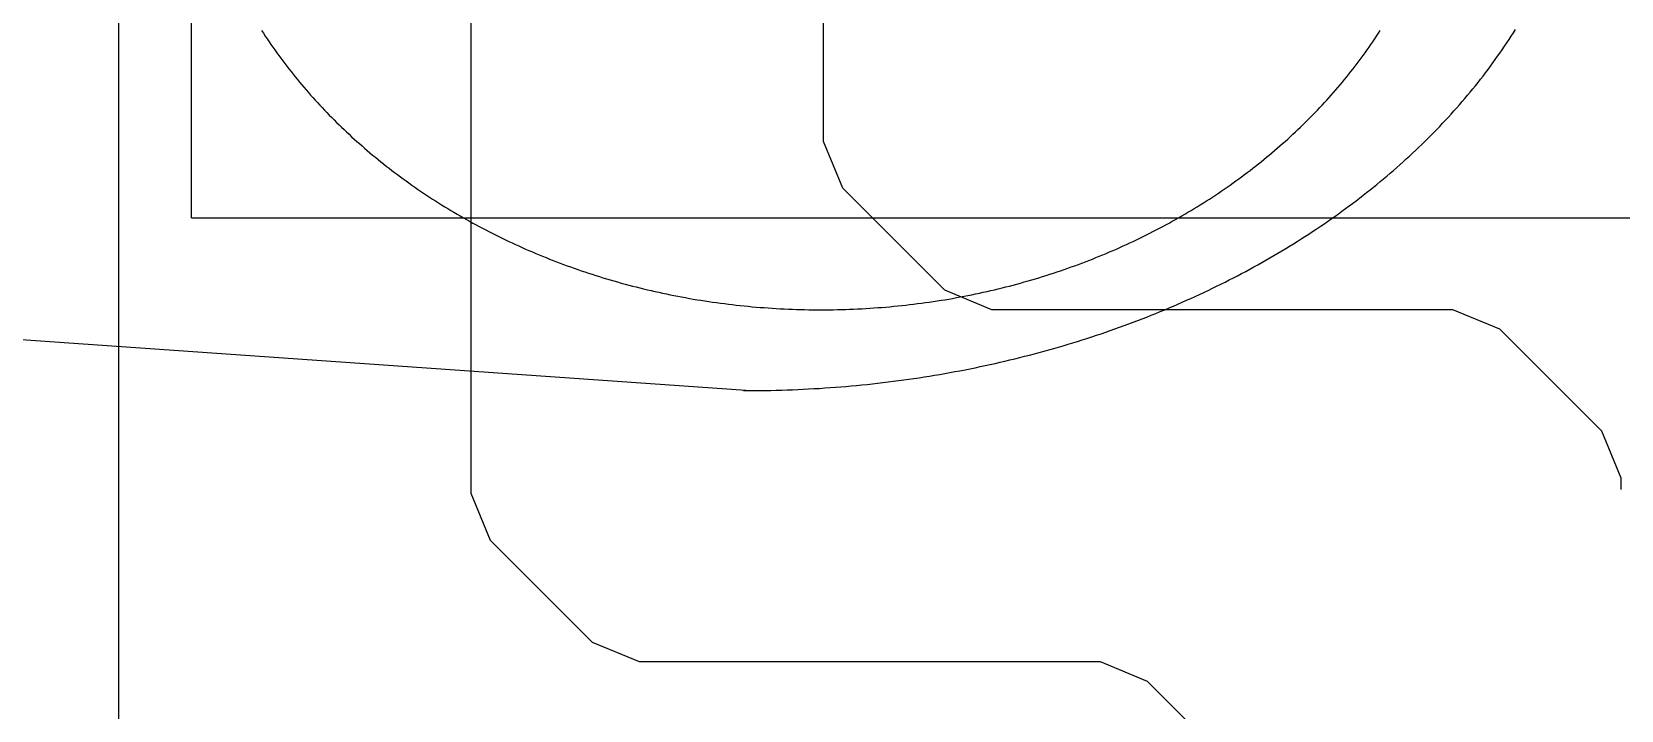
# Model space of a CAD drawing. Header units: millimetres. Extents: x 90740 to 167944, y -39332 to 25855.
# Drawn here: x 100143.1 to 100594.4, y 1287.5 to 1480.2 of the extents above; entities that cross this region are included whole.
import ezdxf

# ---------------------------------------------------------------- set-up
doc = ezdxf.new("R2010")
doc.units = ezdxf.units.MM
doc.linetypes.add('DASH', pattern=[75, 50, -25])
doc.layers.add('1__NP___MIESTNOSTIUK', color=7, linetype='Continuous')
doc.layers.add('PODLAHOVKA', color=7, linetype='Continuous')
doc.layers.add('XR$1$STANDARD', color=252, linetype='Continuous', lineweight=25)

# ---------------------------------------------------------------- blocks, each defined once
blk = doc.blocks.new('A$C90b3fe5d')
at = {"layer": 'XR$1$STANDARD', "linetype": 'Continuous', "lineweight": -2}
for p, q in [((932.74, 4941.55), (933.26, 4940.75)), ((1249.81, 4940.75), (1250.32, 4941.55)), ((1288.12, 4940.88), (1288.72, 4941.85)), ((933.26, 4940.75), (933.78, 4939.95)), ((933.78, 4939.95), (934.31, 4939.16)), ((934.31, 4939.16), (934.84, 4938.37)), ((934.84, 4938.37), (935.38, 4937.58)), ((935.38, 4937.58), (935.92, 4936.8)), ((935.92, 4936.8), (936.47, 4936.02)), ((1246.59, 4936.02), (1247.14, 4936.8)), ((1247.14, 4936.8), (1247.68, 4937.58)), ((1247.68, 4937.58), (1248.22, 4938.37)), ((1248.22, 4938.37), (1248.76, 4939.16)), ((1248.76, 4939.16), (1249.28, 4939.95)), ((1249.28, 4939.95), (1249.81, 4940.75)), ((1284.96, 4936.1), (1285.61, 4937.05)), ((1285.61, 4937.05), (1286.24, 4938)), ((1286.24, 4938), (1286.88, 4938.96)), ((1286.88, 4938.96), (1287.5, 4939.92)), ((1287.5, 4939.92), (1288.12, 4940.88)), ((936.47, 4936.02), (937.03, 4935.24)), ((937.03, 4935.24), (937.59, 4934.47)), ((937.59, 4934.47), (938.16, 4933.7)), ((938.16, 4933.7), (938.73, 4932.93)), ((938.73, 4932.93), (939.31, 4932.16)), ((939.31, 4932.16), (939.89, 4931.4)), ((1243.17, 4931.4), (1243.76, 4932.16)), ((1243.76, 4932.16), (1244.33, 4932.93)), ((1244.33, 4932.93), (1244.91, 4933.7)), ((1244.91, 4933.7), (1245.47, 4934.47)), ((1245.47, 4934.47), (1246.03, 4935.24)), ((1246.03, 4935.24), (1246.59, 4936.02)), ((1281.61, 4931.4), (1282.3, 4932.33)), ((1282.3, 4932.33), (1282.97, 4933.27)), ((1282.97, 4933.27), (1283.64, 4934.21)), ((1283.64, 4934.21), (1284.3, 4935.15)), ((1284.3, 4935.15), (1284.96, 4936.1)), ((939.89, 4931.4), (940.48, 4930.64)), ((940.48, 4930.64), (941.07, 4929.88)), ((941.07, 4929.88), (941.67, 4929.13)), ((941.67, 4929.13), (942.27, 4928.38)), ((942.27, 4928.38), (942.88, 4927.63)), ((942.88, 4927.63), (943.5, 4926.89)), ((1239.57, 4926.89), (1240.18, 4927.63)), ((1240.18, 4927.63), (1240.79, 4928.38)), ((1240.79, 4928.38), (1241.39, 4929.13)), ((1241.39, 4929.13), (1241.99, 4929.88)), ((1241.99, 4929.88), (1242.59, 4930.64)), ((1242.59, 4930.64), (1243.17, 4931.4)), ((1278.07, 4926.78), (1278.8, 4927.7)), ((1278.8, 4927.7), (1279.51, 4928.62)), ((1279.51, 4928.62), (1280.22, 4929.54)), ((1280.22, 4929.54), (1280.92, 4930.47)), ((1280.92, 4930.47), (1281.61, 4931.4)), ((943.5, 4926.89), (944.12, 4926.15)), ((944.12, 4926.15), (944.74, 4925.41)), ((944.74, 4925.41), (945.37, 4924.68)), ((945.37, 4924.68), (946.01, 4923.95)), ((946.01, 4923.95), (946.65, 4923.22)), ((946.65, 4923.22), (947.29, 4922.5)), ((1235.77, 4922.5), (1236.42, 4923.22)), ((1236.42, 4923.22), (1237.06, 4923.95)), ((1237.06, 4923.95), (1237.69, 4924.68)), ((1237.69, 4924.68), (1238.32, 4925.41)), ((1238.32, 4925.41), (1238.95, 4926.15)), ((1238.95, 4926.15), (1239.57, 4926.89)), ((1274.35, 4922.25), (1275.11, 4923.15)), ((1275.11, 4923.15), (1275.86, 4924.05)), ((1275.86, 4924.05), (1276.61, 4924.96)), ((1276.61, 4924.96), (1277.35, 4925.87)), ((1277.35, 4925.87), (1278.07, 4926.78)), ((947.29, 4922.5), (947.94, 4921.78)), ((947.94, 4921.78), (948.6, 4921.06)), ((948.6, 4921.06), (949.26, 4920.35)), ((949.26, 4920.35), (949.92, 4919.64)), ((949.92, 4919.64), (950.59, 4918.93)), ((950.59, 4918.93), (951.27, 4918.23)), ((1231.79, 4918.23), (1232.47, 4918.93)), ((1232.47, 4918.93), (1233.14, 4919.64)), ((1233.14, 4919.64), (1233.81, 4920.35)), ((1233.81, 4920.35), (1234.47, 4921.06)), ((1234.47, 4921.06), (1235.12, 4921.78)), ((1235.12, 4921.78), (1235.77, 4922.5)), ((1270.46, 4917.81), (1271.25, 4918.69)), ((1271.25, 4918.69), (1272.04, 4919.58)), ((1272.04, 4919.58), (1272.82, 4920.46)), ((1272.82, 4920.46), (1273.59, 4921.36)), ((1273.59, 4921.36), (1274.35, 4922.25)), ((951.27, 4918.23), (951.95, 4917.53)), ((951.95, 4917.53), (952.63, 4916.83)), ((952.63, 4916.83), (953.33, 4916.14)), ((953.33, 4916.14), (954.02, 4915.45)), ((954.02, 4915.45), (954.72, 4914.77)), ((954.72, 4914.77), (955.43, 4914.08)), ((1227.64, 4914.08), (1228.34, 4914.77)), ((1228.34, 4914.77), (1229.04, 4915.45)), ((1229.04, 4915.45), (1229.74, 4916.14)), ((1229.74, 4916.14), (1230.43, 4916.83)), ((1230.43, 4916.83), (1231.11, 4917.53)), ((1231.11, 4917.53), (1231.79, 4918.23)), ((1266.38, 4913.46), (1267.21, 4914.33)), ((1267.21, 4914.33), (1268.03, 4915.19)), ((1268.03, 4915.19), (1268.85, 4916.06)), ((1268.85, 4916.06), (1269.65, 4916.93)), ((1269.65, 4916.93), (1270.46, 4917.81)), ((955.43, 4914.08), (956.13, 4913.41)), ((956.13, 4913.41), (956.85, 4912.73)), ((956.85, 4912.73), (957.57, 4912.06)), ((957.57, 4912.06), (958.29, 4911.39)), ((958.29, 4911.39), (959.02, 4910.73)), ((959.02, 4910.73), (959.75, 4910.07)), ((959.75, 4910.07), (960.49, 4909.41)), ((1222.57, 4909.41), (1223.31, 4910.07)), ((1223.31, 4910.07), (1224.04, 4910.73)), ((1224.04, 4910.73), (1224.77, 4911.39)), ((1224.77, 4911.39), (1225.49, 4912.06)), ((1225.49, 4912.06), (1226.21, 4912.73)), ((1226.21, 4912.73), (1226.93, 4913.41)), ((1226.93, 4913.41), (1227.64, 4914.08)), ((1262.13, 4909.21), (1262.99, 4910.05)), ((1262.99, 4910.05), (1263.85, 4910.9)), ((1263.85, 4910.9), (1264.7, 4911.75)), ((1264.7, 4911.75), (1265.54, 4912.61)), ((1265.54, 4912.61), (1266.38, 4913.46)), ((960.49, 4909.41), (961.24, 4908.76)), ((961.24, 4908.76), (961.98, 4908.11)), ((961.98, 4908.11), (962.73, 4907.46)), ((962.73, 4907.46), (963.49, 4906.82)), ((963.49, 4906.82), (964.25, 4906.18)), ((964.25, 4906.18), (965.02, 4905.55)), ((965.02, 4905.55), (965.79, 4904.92)), ((1217.27, 4904.92), (1218.05, 4905.55)), ((1218.05, 4905.55), (1218.81, 4906.18)), ((1218.81, 4906.18), (1219.57, 4906.82)), ((1219.57, 4906.82), (1220.33, 4907.46)), ((1220.33, 4907.46), (1221.08, 4908.11)), ((1221.08, 4908.11), (1221.83, 4908.76)), ((1221.83, 4908.76), (1222.57, 4909.41)), ((1257.71, 4905.06), (1258.61, 4905.88)), ((1258.61, 4905.88), (1259.5, 4906.71)), ((1259.5, 4906.71), (1260.38, 4907.54)), ((1260.38, 4907.54), (1261.26, 4908.37)), ((1261.26, 4908.37), (1262.13, 4909.21)), ((965.79, 4904.92), (966.56, 4904.29)), ((966.56, 4904.29), (967.34, 4903.67)), ((967.34, 4903.67), (968.13, 4903.05)), ((968.13, 4903.05), (968.91, 4902.43)), ((968.91, 4902.43), (969.71, 4901.82)), ((969.71, 4901.82), (970.5, 4901.21)), ((970.5, 4901.21), (971.3, 4900.61)), ((971.3, 4900.61), (972.11, 4900.01)), ((1210.95, 4900.01), (1211.76, 4900.61)), ((1211.76, 4900.61), (1212.56, 4901.21)), ((1212.56, 4901.21), (1213.36, 4901.82)), ((1213.36, 4901.82), (1214.15, 4902.43)), ((1214.15, 4902.43), (1214.94, 4903.05)), ((1214.94, 4903.05), (1215.72, 4903.67)), ((1215.72, 4903.67), (1216.5, 4904.29)), ((1216.5, 4904.29), (1217.27, 4904.92)), ((1252.19, 4900.21), (1253.13, 4901.01)), ((1253.13, 4901.01), (1254.06, 4901.81)), ((1254.06, 4901.81), (1254.98, 4902.61)), ((1254.98, 4902.61), (1255.9, 4903.43)), ((1255.9, 4903.43), (1256.81, 4904.24)), ((1256.81, 4904.24), (1257.71, 4905.06)), ((972.11, 4900.01), (972.92, 4899.42)), ((972.92, 4899.42), (973.73, 4898.83)), ((973.73, 4898.83), (974.55, 4898.24)), ((974.55, 4898.24), (975.38, 4897.65)), ((975.38, 4897.65), (976.2, 4897.08)), ((976.2, 4897.08), (977.03, 4896.5)), ((977.03, 4896.5), (977.87, 4895.93)), ((1205.19, 4895.93), (1206.03, 4896.5)), ((1206.03, 4896.5), (1206.86, 4897.08)), ((1206.86, 4897.08), (1207.69, 4897.65)), ((1207.69, 4897.65), (1208.51, 4898.24)), ((1208.51, 4898.24), (1209.33, 4898.83)), ((1209.33, 4898.83), (1210.14, 4899.42)), ((1210.14, 4899.42), (1210.95, 4900.01)), ((1246.44, 4895.51), (1247.42, 4896.28)), ((1247.42, 4896.28), (1248.38, 4897.06)), ((1248.38, 4897.06), (1249.35, 4897.84)), ((1249.35, 4897.84), (1250.3, 4898.62)), ((1250.3, 4898.62), (1251.25, 4899.41)), ((1251.25, 4899.41), (1252.19, 4900.21)), ((977.87, 4895.93), (978.71, 4895.36)), ((978.71, 4895.36), (979.55, 4894.8)), ((979.55, 4894.8), (980.4, 4894.24)), ((980.4, 4894.24), (981.25, 4893.69)), ((981.25, 4893.69), (982.11, 4893.14)), ((982.11, 4893.14), (982.97, 4892.59)), ((982.97, 4892.59), (983.83, 4892.05)), ((983.83, 4892.05), (984.7, 4891.51)), ((1198.36, 4891.51), (1199.23, 4892.05)), ((1199.23, 4892.05), (1200.09, 4892.59)), ((1200.09, 4892.59), (1200.95, 4893.14)), ((1200.95, 4893.14), (1201.81, 4893.69)), ((1201.81, 4893.69), (1202.66, 4894.24)), ((1202.66, 4894.24), (1203.51, 4894.8)), ((1203.51, 4894.8), (1204.35, 4895.36)), ((1204.35, 4895.36), (1205.19, 4895.93)), ((1240.47, 4890.96), (1241.48, 4891.71)), ((1241.48, 4891.71), (1242.48, 4892.46)), ((1242.48, 4892.46), (1243.48, 4893.21)), ((1243.48, 4893.21), (1244.47, 4893.97)), ((1244.47, 4893.97), (1245.46, 4894.74)), ((1245.46, 4894.74), (1246.44, 4895.51)), ((984.7, 4891.51), (985.58, 4890.98)), ((985.58, 4890.98), (986.45, 4890.45)), ((986.45, 4890.45), (987.33, 4889.92)), ((987.33, 4889.92), (988.22, 4889.4)), ((988.22, 4889.4), (989.1, 4888.88)), ((989.1, 4888.88), (990, 4888.37)), ((990, 4888.37), (990.89, 4887.86)), ((990.89, 4887.86), (991.79, 4887.36)), ((991.79, 4887.36), (992.7, 4886.86)), ((1190.37, 4886.86), (1191.27, 4887.36)), ((1191.27, 4887.36), (1192.17, 4887.86)), ((1192.17, 4887.86), (1193.07, 4888.37)), ((1193.07, 4888.37), (1193.96, 4888.88)), ((1193.96, 4888.88), (1194.85, 4889.4)), ((1194.85, 4889.4), (1195.73, 4889.92)), ((1195.73, 4889.92), (1196.61, 4890.45)), ((1196.61, 4890.45), (1197.49, 4890.98)), ((1197.49, 4890.98), (1198.36, 4891.51)), ((1234.27, 4886.57), (1235.32, 4887.29)), ((1235.32, 4887.29), (1236.36, 4888.02)), ((1236.36, 4888.02), (1237.4, 4888.74)), ((1237.4, 4888.74), (1238.42, 4889.48)), ((1238.42, 4889.48), (1239.45, 4890.22)), ((1239.45, 4890.22), (1240.47, 4890.96)), ((992.7, 4886.86), (993.6, 4886.37)), ((993.6, 4886.37), (994.51, 4885.88)), ((994.51, 4885.88), (995.43, 4885.39)), ((995.43, 4885.39), (996.35, 4884.91)), ((996.35, 4884.91), (997.27, 4884.44)), ((997.27, 4884.44), (998.2, 4883.96)), ((998.2, 4883.96), (999.12, 4883.5)), ((999.12, 4883.5), (1000.06, 4883.03)), ((1000.06, 4883.03), (1000.99, 4882.57)), ((1000.99, 4882.57), (1001.94, 4882.12)), ((1181.13, 4882.12), (1182.07, 4882.57)), ((1182.07, 4882.57), (1183.01, 4883.03)), ((1183.01, 4883.03), (1183.94, 4883.5)), ((1183.94, 4883.5), (1184.87, 4883.96)), ((1184.87, 4883.96), (1185.79, 4884.44)), ((1185.79, 4884.44), (1186.72, 4884.91)), ((1186.72, 4884.91), (1187.63, 4885.39)), ((1187.63, 4885.39), (1188.55, 4885.88)), ((1188.55, 4885.88), (1189.46, 4886.37)), ((1189.46, 4886.37), (1190.37, 4886.86)), ((1227.86, 4882.35), (1228.95, 4883.04)), ((1228.95, 4883.04), (1230.02, 4883.74)), ((1230.02, 4883.74), (1231.09, 4884.44)), ((1231.09, 4884.44), (1232.16, 4885.14)), ((1232.16, 4885.14), (1233.22, 4885.85)), ((1233.22, 4885.85), (1234.27, 4886.57)), ((1001.94, 4882.12), (1002.88, 4881.67)), ((1002.88, 4881.67), (1003.83, 4881.23)), ((1003.83, 4881.23), (1004.78, 4880.79)), ((1004.78, 4880.79), (1005.73, 4880.35)), ((1005.73, 4880.35), (1006.69, 4879.92)), ((1006.69, 4879.92), (1007.65, 4879.49)), ((1007.65, 4879.49), (1008.62, 4879.07)), ((1008.62, 4879.07), (1009.59, 4878.66)), ((1009.59, 4878.66), (1010.56, 4878.25)), ((1010.56, 4878.25), (1011.53, 4877.84)), ((1171.53, 4877.84), (1172.5, 4878.25)), ((1172.5, 4878.25), (1173.48, 4878.66)), ((1173.48, 4878.66), (1174.45, 4879.07)), ((1174.45, 4879.07), (1175.41, 4879.49)), ((1175.41, 4879.49), (1176.37, 4879.92)), ((1176.37, 4879.92), (1177.33, 4880.35)), ((1177.33, 4880.35), (1178.28, 4880.79)), ((1178.28, 4880.79), (1179.24, 4881.23)), ((1179.24, 4881.23), (1180.18, 4881.67)), ((1180.18, 4881.67), (1181.13, 4882.12)), ((1220.13, 4877.63), (1221.25, 4878.29)), ((1221.25, 4878.29), (1222.37, 4878.95)), ((1222.37, 4878.95), (1223.48, 4879.62)), ((1223.48, 4879.62), (1224.58, 4880.3)), ((1224.58, 4880.3), (1225.68, 4880.97)), ((1225.68, 4880.97), (1226.77, 4881.66)), ((1226.77, 4881.66), (1227.86, 4882.35)), ((1011.53, 4877.84), (1012.51, 4877.44)), ((1012.51, 4877.44), (1013.49, 4877.04)), ((1013.49, 4877.04), (1014.48, 4876.65)), ((1014.48, 4876.65), (1015.47, 4876.26)), ((1015.47, 4876.26), (1016.46, 4875.88)), ((1016.46, 4875.88), (1017.45, 4875.5)), ((1017.45, 4875.5), (1018.45, 4875.12)), ((1018.45, 4875.12), (1019.45, 4874.76)), ((1019.45, 4874.76), (1020.46, 4874.39)), ((1020.46, 4874.39), (1021.47, 4874.03)), ((1021.47, 4874.03), (1022.48, 4873.68)), ((1022.48, 4873.68), (1023.49, 4873.33)), ((1159.57, 4873.33), (1160.58, 4873.68)), ((1160.58, 4873.68), (1161.6, 4874.03)), ((1161.6, 4874.03), (1162.6, 4874.39)), ((1162.6, 4874.39), (1163.61, 4874.76)), ((1163.61, 4874.76), (1164.61, 4875.12)), ((1164.61, 4875.12), (1165.61, 4875.5)), ((1165.61, 4875.5), (1166.6, 4875.88)), ((1166.6, 4875.88), (1167.6, 4876.26)), ((1167.6, 4876.26), (1168.58, 4876.65)), ((1168.58, 4876.65), (1169.57, 4877.04)), ((1169.57, 4877.04), (1170.55, 4877.44)), ((1170.55, 4877.44), (1171.53, 4877.84)), ((1212.12, 4873.15), (1213.28, 4873.77)), ((1213.28, 4873.77), (1214.44, 4874.4)), ((1214.44, 4874.4), (1215.58, 4875.04)), ((1215.58, 4875.04), (1216.73, 4875.68)), ((1216.73, 4875.68), (1217.87, 4876.32)), ((1217.87, 4876.32), (1219, 4876.97)), ((1219, 4876.97), (1220.13, 4877.63)), ((1023.49, 4873.33), (1024.51, 4872.99)), ((1024.51, 4872.99), (1025.53, 4872.65)), ((1025.53, 4872.65), (1026.55, 4872.32)), ((1026.55, 4872.32), (1027.58, 4871.99)), ((1027.58, 4871.99), (1028.61, 4871.67)), ((1028.61, 4871.67), (1029.64, 4871.35)), ((1029.64, 4871.35), (1030.68, 4871.04)), ((1030.68, 4871.04), (1031.72, 4870.73)), ((1031.72, 4870.73), (1032.76, 4870.43)), ((1032.76, 4870.43), (1033.8, 4870.13)), ((1033.8, 4870.13), (1034.85, 4869.84)), ((1034.85, 4869.84), (1035.9, 4869.55)), ((1035.9, 4869.55), (1036.95, 4869.27)), ((1036.95, 4869.27), (1038.01, 4868.99)), ((1038.01, 4868.99), (1039.06, 4868.72)), ((1144, 4868.72), (1145.06, 4868.99)), ((1145.06, 4868.99), (1146.11, 4869.27)), ((1146.11, 4869.27), (1147.17, 4869.55)), ((1147.17, 4869.55), (1148.22, 4869.84)), ((1148.22, 4869.84), (1149.26, 4870.13)), ((1149.26, 4870.13), (1150.31, 4870.43)), ((1150.31, 4870.43), (1151.35, 4870.73)), ((1151.35, 4870.73), (1152.39, 4871.04)), ((1152.39, 4871.04), (1153.42, 4871.35)), ((1153.42, 4871.35), (1154.45, 4871.67)), ((1154.45, 4871.67), (1155.48, 4871.99)), ((1155.48, 4871.99), (1156.51, 4872.32)), ((1156.51, 4872.32), (1157.53, 4872.65)), ((1157.53, 4872.65), (1158.55, 4872.99)), ((1158.55, 4872.99), (1159.57, 4873.33)), ((1203.85, 4868.91), (1205.05, 4869.5)), ((1205.05, 4869.5), (1206.24, 4870.1)), ((1206.24, 4870.1), (1207.43, 4870.7)), ((1207.43, 4870.7), (1208.61, 4871.3)), ((1208.61, 4871.3), (1209.78, 4871.91)), ((1209.78, 4871.91), (1210.96, 4872.53)), ((1210.96, 4872.53), (1212.12, 4873.15)), ((1039.06, 4868.72), (1040.12, 4868.45)), ((1040.12, 4868.45), (1041.19, 4868.19)), ((1041.19, 4868.19), (1042.25, 4867.94)), ((1042.25, 4867.94), (1043.32, 4867.69)), ((1043.32, 4867.69), (1044.4, 4867.44)), ((1044.4, 4867.44), (1045.47, 4867.2)), ((1045.47, 4867.2), (1046.55, 4866.97)), ((1046.55, 4866.97), (1047.63, 4866.74)), ((1047.63, 4866.74), (1048.71, 4866.52)), ((1048.71, 4866.52), (1049.79, 4866.3)), ((1049.79, 4866.3), (1050.88, 4866.09)), ((1050.88, 4866.09), (1051.97, 4865.88)), ((1051.97, 4865.88), (1053.06, 4865.68)), ((1053.06, 4865.68), (1054.16, 4865.48)), ((1054.16, 4865.48), (1055.26, 4865.29)), ((1055.26, 4865.29), (1056.35, 4865.11)), ((1056.35, 4865.11), (1057.46, 4864.93)), ((1057.46, 4864.93), (1058.56, 4864.76)), ((1058.56, 4864.76), (1059.67, 4864.59)), ((1059.67, 4864.59), (1060.78, 4864.43)), ((1122.29, 4864.43), (1123.39, 4864.59)), ((1123.39, 4864.59), (1124.5, 4864.76)), ((1124.5, 4864.76), (1125.61, 4864.93)), ((1125.61, 4864.93), (1126.71, 4865.11)), ((1126.71, 4865.11), (1127.81, 4865.29)), ((1127.81, 4865.29), (1128.91, 4865.48)), ((1128.91, 4865.48), (1130, 4865.68)), ((1130, 4865.68), (1131.09, 4865.88)), ((1131.09, 4865.88), (1132.18, 4866.09)), ((1132.18, 4866.09), (1133.27, 4866.3)), ((1133.27, 4866.3), (1134.35, 4866.52)), ((1134.35, 4866.52), (1135.44, 4866.74)), ((1135.44, 4866.74), (1136.52, 4866.97)), ((1136.52, 4866.97), (1137.59, 4867.2)), ((1137.59, 4867.2), (1138.67, 4867.44)), ((1138.67, 4867.44), (1139.74, 4867.69)), ((1139.74, 4867.69), (1140.81, 4867.94)), ((1140.81, 4867.94), (1141.88, 4868.19)), ((1141.88, 4868.19), (1142.94, 4868.45)), ((1142.94, 4868.45), (1144, 4868.72)), ((1194.1, 4864.38), (1195.34, 4864.93)), ((1195.34, 4864.93), (1196.57, 4865.48)), ((1196.57, 4865.48), (1197.8, 4866.04)), ((1197.8, 4866.04), (1199.02, 4866.6)), ((1199.02, 4866.6), (1200.23, 4867.17)), ((1200.23, 4867.17), (1201.45, 4867.75)), ((1201.45, 4867.75), (1202.65, 4868.33)), ((1202.65, 4868.33), (1203.85, 4868.91)), ((1070.18, 4839.28), (742.23, 4862.25)), ((1060.78, 4864.43), (1061.89, 4864.27)), ((1061.89, 4864.27), (1063, 4864.12)), ((1063, 4864.12), (1064.12, 4863.98)), ((1064.12, 4863.98), (1065.24, 4863.84)), ((1065.24, 4863.84), (1066.36, 4863.7)), ((1066.36, 4863.7), (1067.48, 4863.57)), ((1067.48, 4863.57), (1068.61, 4863.45)), ((1068.61, 4863.45), (1069.73, 4863.34)), ((1069.73, 4863.34), (1070.86, 4863.23)), ((1070.86, 4863.23), (1071.99, 4863.12)), ((1071.99, 4863.12), (1073.13, 4863.02)), ((1073.13, 4863.02), (1074.26, 4862.93)), ((1074.26, 4862.93), (1075.4, 4862.84)), ((1075.4, 4862.84), (1076.54, 4862.76)), ((1076.54, 4862.76), (1077.68, 4862.68)), ((1077.68, 4862.68), (1078.83, 4862.61)), ((1078.83, 4862.61), (1079.97, 4862.55)), ((1079.97, 4862.55), (1081.12, 4862.49)), ((1081.12, 4862.49), (1082.27, 4862.44)), ((1082.27, 4862.44), (1083.42, 4862.4)), ((1083.42, 4862.4), (1084.57, 4862.36)), ((1084.57, 4862.36), (1085.73, 4862.32)), ((1085.73, 4862.32), (1086.89, 4862.3)), ((1086.89, 4862.3), (1088.04, 4862.27)), ((1088.04, 4862.27), (1089.21, 4862.26)), ((1089.21, 4862.26), (1090.37, 4862.25)), ((1090.37, 4862.25), (1091.53, 4862.25)), ((1091.53, 4862.25), (1092.7, 4862.25)), ((1092.7, 4862.25), (1093.86, 4862.26)), ((1093.86, 4862.26), (1095.02, 4862.27)), ((1095.02, 4862.27), (1096.18, 4862.3)), ((1096.18, 4862.3), (1097.33, 4862.32)), ((1097.33, 4862.32), (1098.49, 4862.36)), ((1098.49, 4862.36), (1099.64, 4862.4)), ((1099.64, 4862.4), (1100.79, 4862.44)), ((1100.79, 4862.44), (1101.94, 4862.49)), ((1101.94, 4862.49), (1103.09, 4862.55)), ((1103.09, 4862.55), (1104.24, 4862.61)), ((1104.24, 4862.61), (1105.38, 4862.68)), ((1105.38, 4862.68), (1106.52, 4862.76)), ((1106.52, 4862.76), (1107.66, 4862.84)), ((1107.66, 4862.84), (1108.8, 4862.93)), ((1108.8, 4862.93), (1109.94, 4863.02)), ((1109.94, 4863.02), (1111.07, 4863.12)), ((1111.07, 4863.12), (1112.2, 4863.23)), ((1112.2, 4863.23), (1113.33, 4863.34)), ((1113.33, 4863.34), (1114.46, 4863.45)), ((1114.46, 4863.45), (1115.58, 4863.57)), ((1115.58, 4863.57), (1116.7, 4863.7)), ((1116.7, 4863.7), (1117.83, 4863.84)), ((1117.83, 4863.84), (1118.94, 4863.98)), ((1118.94, 4863.98), (1120.06, 4864.12)), ((1120.06, 4864.12), (1121.17, 4864.27)), ((1121.17, 4864.27), (1122.29, 4864.43)), ((1182.76, 4859.68), (1184.03, 4860.18)), ((1184.03, 4860.18), (1185.31, 4860.69)), ((1185.31, 4860.69), (1186.58, 4861.2)), ((1186.58, 4861.2), (1187.85, 4861.72)), ((1187.85, 4861.72), (1189.11, 4862.24)), ((1189.11, 4862.24), (1190.36, 4862.77)), ((1190.36, 4862.77), (1191.61, 4863.3)), ((1191.61, 4863.3), (1192.86, 4863.84)), ((1192.86, 4863.84), (1194.1, 4864.38)), ((1169.71, 4854.99), (1171.04, 4855.43)), ((1171.04, 4855.43), (1172.36, 4855.88)), ((1172.36, 4855.88), (1173.67, 4856.34)), ((1173.67, 4856.34), (1174.98, 4856.8)), ((1174.98, 4856.8), (1176.29, 4857.27)), ((1176.29, 4857.27), (1177.59, 4857.74)), ((1177.59, 4857.74), (1178.89, 4858.22)), ((1178.89, 4858.22), (1180.18, 4858.7)), ((1180.18, 4858.7), (1181.47, 4859.19)), ((1181.47, 4859.19), (1182.76, 4859.68)), ((1156.24, 4850.86), (1157.61, 4851.25)), ((1157.61, 4851.25), (1158.97, 4851.64)), ((1158.97, 4851.64), (1160.33, 4852.04)), ((1160.33, 4852.04), (1161.68, 4852.44)), ((1161.68, 4852.44), (1163.03, 4852.85)), ((1163.03, 4852.85), (1164.37, 4853.27)), ((1164.37, 4853.27), (1165.72, 4853.69)), ((1165.72, 4853.69), (1167.05, 4854.12)), ((1167.05, 4854.12), (1168.39, 4854.55)), ((1168.39, 4854.55), (1169.71, 4854.99)), ((1138.13, 4846.39), (1139.55, 4846.7)), ((1139.55, 4846.7), (1140.96, 4847.01)), ((1140.96, 4847.01), (1142.37, 4847.33)), ((1142.37, 4847.33), (1143.77, 4847.66)), ((1143.77, 4847.66), (1145.17, 4847.99)), ((1145.17, 4847.99), (1146.57, 4848.33)), ((1146.57, 4848.33), (1147.96, 4848.67)), ((1147.96, 4848.67), (1149.35, 4849.02)), ((1149.35, 4849.02), (1150.74, 4849.38)), ((1150.74, 4849.38), (1152.12, 4849.74)), ((1152.12, 4849.74), (1153.5, 4850.11)), ((1153.5, 4850.11), (1154.87, 4850.48)), ((1154.87, 4850.48), (1156.24, 4850.86)), ((1110.58, 4841.74), (1112.06, 4841.93)), ((1112.06, 4841.93), (1113.53, 4842.12)), ((1113.53, 4842.12), (1115.01, 4842.32)), ((1115.01, 4842.32), (1116.48, 4842.53)), ((1116.48, 4842.53), (1117.94, 4842.74)), ((1117.94, 4842.74), (1119.41, 4842.96)), ((1119.41, 4842.96), (1120.87, 4843.19)), ((1120.87, 4843.19), (1122.33, 4843.42)), ((1122.33, 4843.42), (1123.78, 4843.66)), ((1123.78, 4843.66), (1125.23, 4843.9)), ((1125.23, 4843.9), (1126.68, 4844.15)), ((1126.68, 4844.15), (1128.12, 4844.41)), ((1128.12, 4844.41), (1129.56, 4844.67)), ((1129.56, 4844.67), (1131, 4844.94)), ((1131, 4844.94), (1132.43, 4845.22)), ((1132.43, 4845.22), (1133.86, 4845.5)), ((1133.86, 4845.5), (1135.29, 4845.79)), ((1135.29, 4845.79), (1136.71, 4846.09)), ((1136.71, 4846.09), (1138.13, 4846.39)), ((1069.56, 4839.28), (1071.11, 4839.28)), ((1071.11, 4839.28), (1072.66, 4839.29)), ((1072.66, 4839.29), (1074.21, 4839.3)), ((1074.21, 4839.3), (1075.76, 4839.32)), ((1075.76, 4839.32), (1077.3, 4839.35)), ((1077.3, 4839.35), (1078.84, 4839.39)), ((1078.84, 4839.39), (1080.38, 4839.43)), ((1080.38, 4839.43), (1081.91, 4839.48)), ((1081.91, 4839.48), (1083.45, 4839.54)), ((1083.45, 4839.54), (1084.98, 4839.6)), ((1084.98, 4839.6), (1086.5, 4839.67)), ((1086.5, 4839.67), (1088.03, 4839.75)), ((1088.03, 4839.75), (1089.55, 4839.84)), ((1089.55, 4839.84), (1091.07, 4839.93)), ((1091.07, 4839.93), (1092.59, 4840.03)), ((1092.59, 4840.03), (1094.1, 4840.13)), ((1094.1, 4840.13), (1095.62, 4840.25)), ((1095.62, 4840.25), (1097.13, 4840.37)), ((1097.13, 4840.37), (1098.63, 4840.49)), ((1098.63, 4840.49), (1100.13, 4840.63)), ((1100.13, 4840.63), (1101.64, 4840.77)), ((1101.64, 4840.77), (1103.13, 4840.91)), ((1103.13, 4840.91), (1104.63, 4841.06)), ((1104.63, 4841.06), (1106.12, 4841.22)), ((1106.12, 4841.22), (1107.61, 4841.39)), ((1107.61, 4841.39), (1109.09, 4841.56)), ((1109.09, 4841.56), (1110.58, 4841.74))]:
    blk.add_line(p, q, dxfattribs=at)

msp = doc.modelspace()

# ---------------------------------------------------------------- linework, layer by layer
at = {"layer": '1__NP___MIESTNOSTIUK', "color": 18}
for q in [(100188.47, 1627.38), (101688.47, 1427.38), (101688.47, 1427.38)]:
    msp.add_line((100188.47, 1427.38), q, dxfattribs=at)
at = {"layer": 'PODLAHOVKA', "color": 12, "ltscale": 5}
for p, q in [((100267.9, 1349.06), (100267.9, 2754.57)), ((100273.42, 1335.73), (100267.9, 1349.06)), ((100302.37, 1306.77), (100273.42, 1335.73)), ((100315.71, 1301.25), (100302.37, 1306.77)), ((100446.57, 1301.25), (100315.71, 1301.25)), ((100459.9, 1295.73), (100446.57, 1301.25)), ((100488.86, 1266.77), (100459.9, 1295.73))]:
    msp.add_line(p, q, dxfattribs=at)
at = {"layer": 'PODLAHOVKA', "color": 172, "linetype": 'DASH', "ltscale": 5}
for points in [[(100167.9, 1249.06), (100167.9, 2854.57), (100173.42, 2867.9), (100202.37, 2896.86), (100215.71, 2902.38), (101620.08, 2902.38), (101633.42, 2896.86), (101662.37, 2867.9), (101667.89, 2854.57), (101667.89, 2476.06), (101662.37, 2462.73), (101633.42, 2433.77), (101620.08, 2428.25), (101515.7, 2428.25), (101502.37, 2422.73), (101473.42, 2393.77), (101467.89, 2380.44), (101467.89, 600.19)], [(100594.38, 600.19), (100594.38, 1353.44), (100588.86, 1366.77), (100559.9, 1395.73), (100546.57, 1401.25), (100415.71, 1401.25), (100402.37, 1406.77), (100373.42, 1435.73), (100367.9, 1449.06), (100367.9, 2654.57), (100373.42, 2667.9), (100402.37, 2696.86), (100415.71, 2702.38), (101438.36, 2702.38)]]:
    msp.add_lwpolyline(points, dxfattribs=at)

# ---------------------------------------------------------------- block references
at = {"linetype": 'Continuous'}
msp.add_blockref('A$C90b3fe5d', (99275.67, -3461), dxfattribs=at)

doc.saveas('drawing.dxf')
